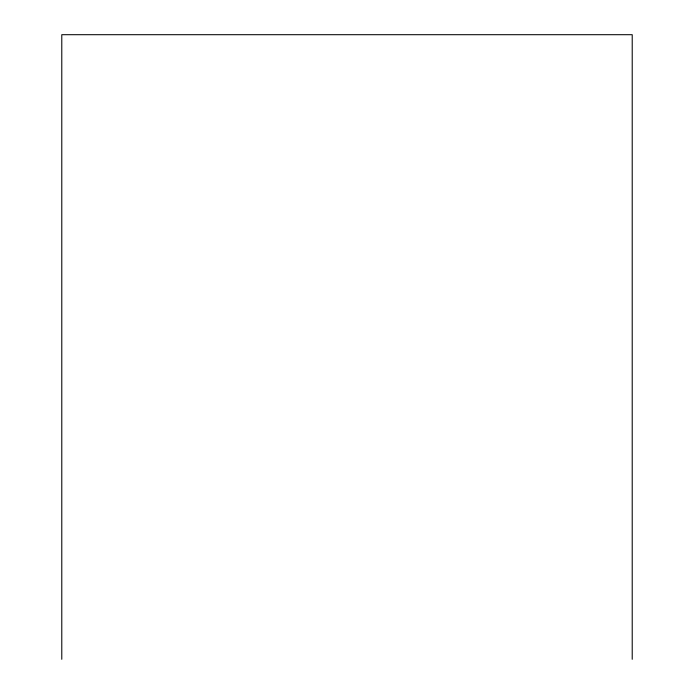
<?xml version="1.0" encoding="UTF-8"?>
<svg xmlns="http://www.w3.org/2000/svg" width="694" height="694" viewBox="0 0 694 694"><rect width="100%" height="100%" fill="white"/><g stroke="black" fill="none" stroke-linecap="round" stroke-linejoin="round"><path stroke-width="1.04" d="M632.217 659.3L632.217 34.7L61.783 34.7L61.783 659.3"/></g></svg>
